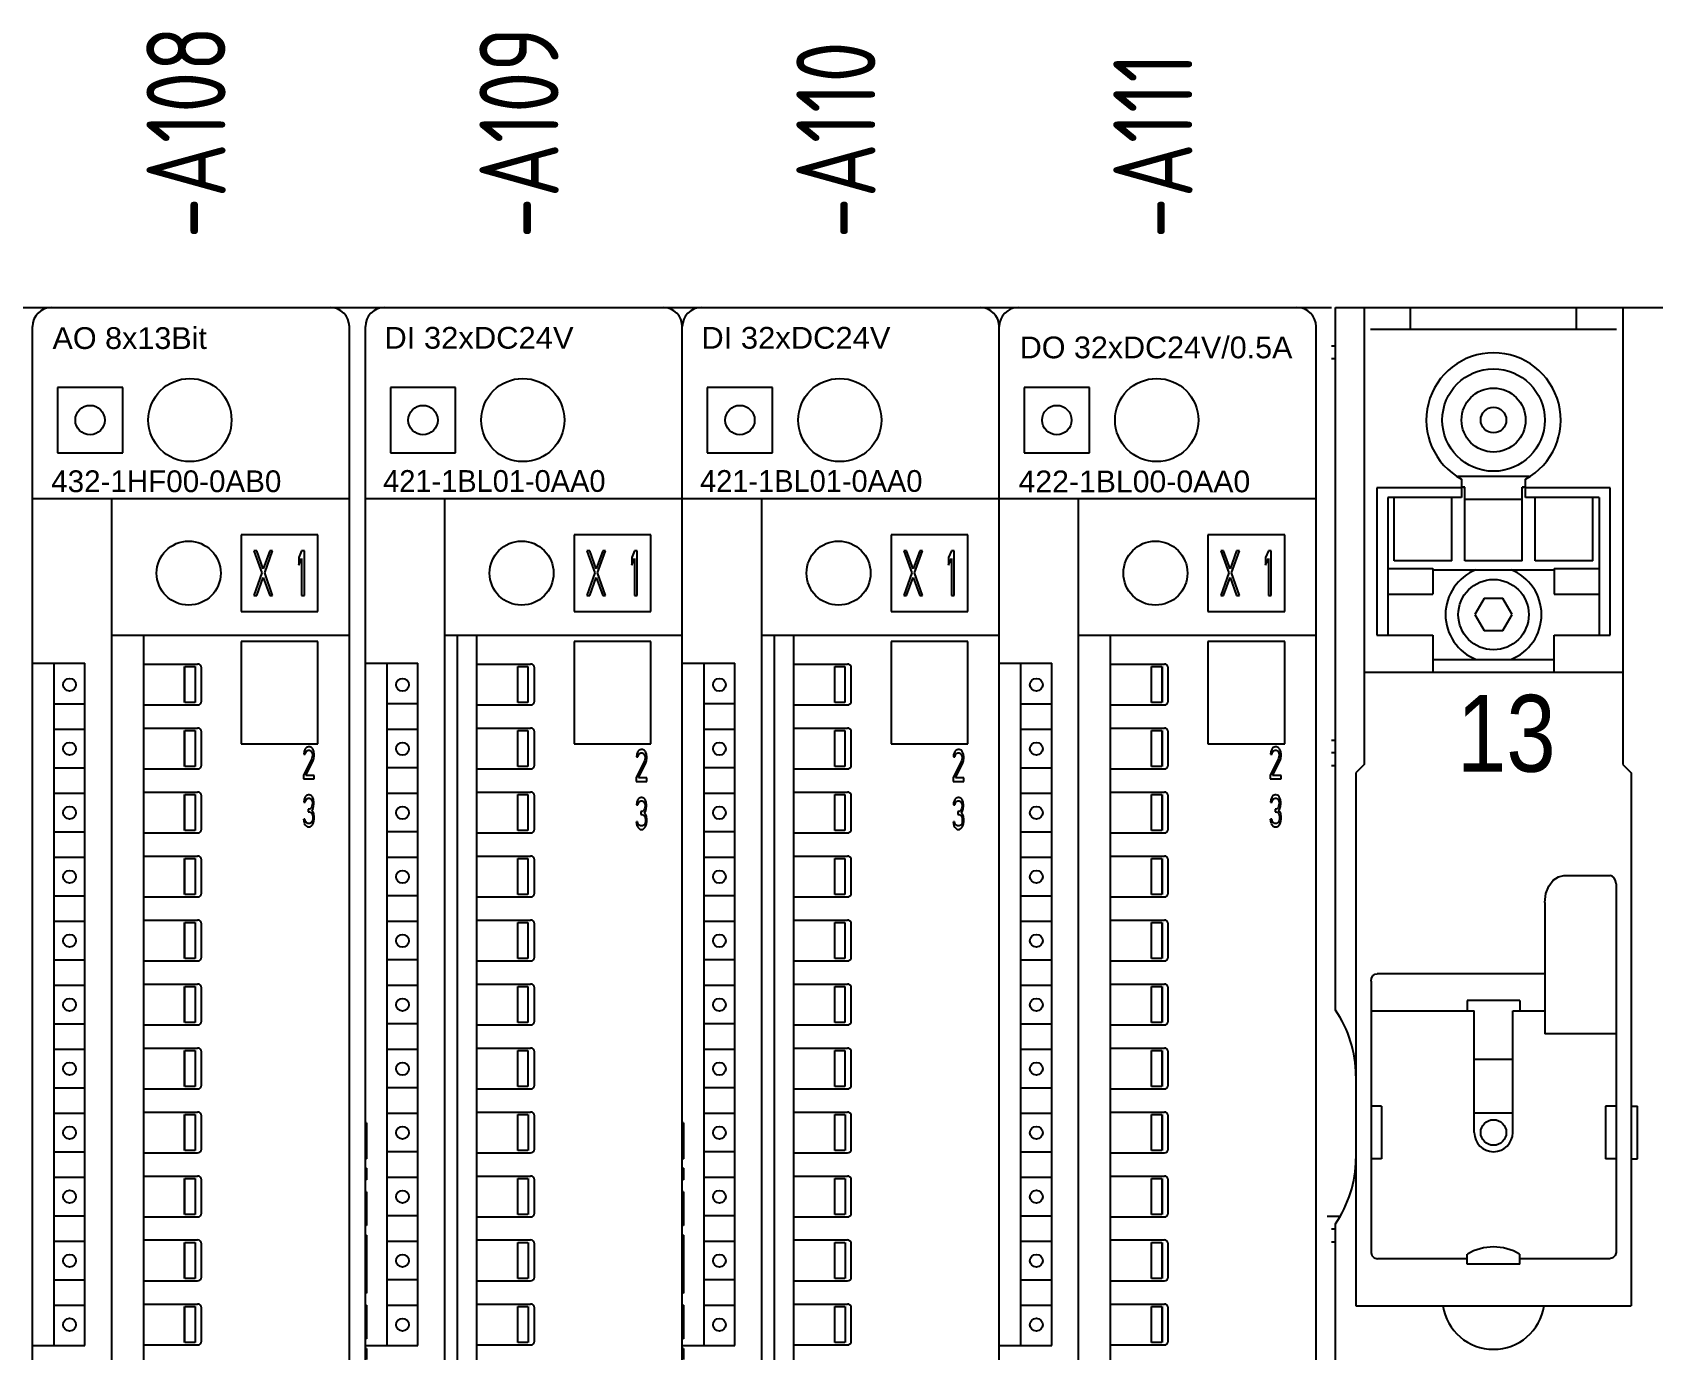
# Model space of a CAD drawing. Extents: x 430 to 1632, y -19 to 271.
# Drawn here: x 626.6 to 698.3, y 203.3 to 261.7 of the extents above; entities that cross this region are included whole.
import ezdxf
from ezdxf.enums import TextEntityAlignment as Align

# ---------------------------------------------------------------- set-up
doc = ezdxf.new("R2010")
doc.units = 0
doc.header["$LTSCALE"] = 5
doc.header["$MEASUREMENT"] = 0
doc.layers.get('0').update_dxf_attribs({"linetype": 'CONTINUOUS'})
doc.styles.add('DIN', font='DIN.shx', dxfattribs={"width": 0.85})

msp = doc.modelspace()

# ---------------------------------------------------------------- linework, layer by layer
at = {"color": 7, "linetype": 'Continuous'}
for p, q in [((599.245, 249.49), (684.048, 249.49)), ((627.428, 249.49), (639.75, 249.49)), ((642.157, 249.49), (654.478, 249.49)), ((656.177, 249.49), (668.498, 249.49)), ((670.198, 249.49), (682.519, 249.49)), ((684.218, 218.39), (684.218, 249.49)), ((684.218, 249.49), (769.021, 249.49)), ((685.493, 249.49), (685.493, 229.266)), ((687.547, 248.527), (687.547, 249.49)), ((694.883, 248.527), (694.883, 249.49)), ((696.936, 249.49), (696.936, 229.266)), ((626.579, 86.058), (626.579, 248.64)), ((640.599, 86.058), (640.599, 248.64)), ((641.307, 86.058), (641.307, 248.64)), ((655.328, 86.058), (655.328, 248.64)), ((655.328, 86.058), (655.328, 248.64)), ((669.348, 86.058), (669.348, 248.64)), ((683.369, 86.058), (683.369, 248.64)), ((685.776, 248.527), (696.653, 248.527)), ((684.048, 247.79), (684.218, 247.79)), ((684.048, 247.224), (684.218, 247.224)), ((627.683, 245.949), (627.683, 243.06)), ((630.572, 245.949), (627.683, 245.949)), ((630.572, 243.06), (630.572, 245.949)), ((642.412, 245.949), (642.412, 243.06)), ((645.301, 245.949), (642.412, 245.949)), ((645.301, 243.06), (645.301, 245.949)), ((656.432, 245.949), (656.432, 243.06)), ((659.321, 245.949), (656.432, 245.949)), ((659.321, 243.06), (659.321, 245.949)), ((670.453, 245.949), (670.453, 243.06)), ((673.342, 245.949), (670.453, 245.949)), ((673.342, 243.06), (673.342, 245.949)), ((627.683, 243.06), (630.572, 243.06)), ((642.412, 243.06), (645.301, 243.06)), ((656.432, 243.06), (659.321, 243.06)), ((670.453, 243.06), (673.342, 243.06)), ((692.798, 242.013), (689.631, 242.013)), ((689.798, 241.89), (689.798, 241.077)), ((692.631, 241.077), (692.631, 241.89)), ((626.579, 241.032), (640.599, 241.032)), ((630.091, 95.428), (630.091, 241.032)), ((641.307, 241.032), (655.328, 241.032)), ((644.819, 95.428), (644.819, 241.032)), ((655.328, 241.032), (669.348, 241.032)), ((658.84, 95.428), (658.84, 241.032)), ((669.348, 241.032), (683.369, 241.032)), ((672.86, 95.428), (672.86, 241.032)), ((686.059, 241.502), (686.059, 234.988)), ((689.798, 241.502), (686.059, 241.502)), ((686.541, 241.077), (686.541, 234.988)), ((689.798, 241.077), (686.541, 241.077)), ((686.824, 238.273), (686.824, 241.077)), ((689.373, 238.273), (689.373, 241.077)), ((689.94, 241.531), (689.798, 241.531)), ((689.935, 241.478), (689.92, 241.531)), ((689.94, 238.273), (689.94, 241.531)), ((692.489, 240.988), (689.94, 240.988)), ((692.489, 238.273), (692.489, 241.531)), ((692.631, 241.531), (692.489, 241.531)), ((692.509, 241.531), (692.494, 241.478)), ((696.37, 241.502), (692.631, 241.502)), ((695.888, 241.077), (692.631, 241.077)), ((693.056, 238.273), (693.056, 241.077)), ((695.605, 238.273), (695.605, 241.077)), ((695.888, 241.077), (695.888, 234.988)), ((696.37, 234.988), (696.37, 241.502)), ((635.812, 239.429), (635.812, 236.03)), ((639.211, 239.429), (635.812, 239.429)), ((639.211, 236.03), (639.211, 239.429)), ((650.541, 239.429), (650.541, 236.03)), ((653.94, 239.429), (650.541, 239.429)), ((653.94, 236.03), (653.94, 239.429)), ((664.561, 239.429), (664.561, 236.03)), ((667.96, 239.429), (664.561, 239.429)), ((667.96, 236.03), (667.96, 239.429)), ((678.582, 239.429), (678.582, 236.03)), ((681.981, 239.429), (678.582, 239.429)), ((681.981, 236.03), (681.981, 239.429)), ((636.379, 238.721), (636.73, 237.751)), ((636.503, 238.721), (636.379, 238.721)), ((636.792, 237.919), (636.503, 238.721)), ((637.081, 238.721), (636.792, 237.919)), ((636.854, 237.751), (637.205, 238.721)), ((637.205, 238.721), (637.081, 238.721)), ((638.486, 238.721), (638.362, 238.426)), ((638.362, 238.426), (638.362, 238.088)), ((638.362, 238.088), (638.486, 238.383)), ((638.609, 238.721), (638.486, 238.721)), ((638.486, 238.383), (638.486, 236.738)), ((638.609, 236.738), (638.609, 238.721)), ((651.107, 238.721), (651.458, 237.751)), ((651.231, 238.721), (651.107, 238.721)), ((651.52, 237.919), (651.231, 238.721)), ((651.809, 238.721), (651.52, 237.919)), ((651.582, 237.751), (651.933, 238.721)), ((651.933, 238.721), (651.809, 238.721)), ((653.214, 238.721), (653.09, 238.426)), ((653.09, 238.426), (653.09, 238.088)), ((653.09, 238.088), (653.214, 238.383)), ((653.338, 238.721), (653.214, 238.721)), ((653.214, 238.383), (653.214, 236.738)), ((653.338, 236.738), (653.338, 238.721)), ((665.128, 238.721), (665.479, 237.751)), ((665.252, 238.721), (665.128, 238.721)), ((665.541, 237.919), (665.252, 238.721)), ((665.83, 238.721), (665.541, 237.919)), ((665.603, 237.751), (665.954, 238.721)), ((665.954, 238.721), (665.83, 238.721)), ((667.234, 238.721), (667.11, 238.426)), ((667.11, 238.426), (667.11, 238.088)), ((667.11, 238.088), (667.234, 238.383)), ((667.358, 238.721), (667.234, 238.721)), ((667.234, 238.383), (667.234, 236.738)), ((667.358, 236.738), (667.358, 238.721)), ((679.148, 238.721), (679.499, 237.751)), ((679.272, 238.721), (679.148, 238.721)), ((679.561, 237.919), (679.272, 238.721)), ((679.851, 238.721), (679.561, 237.919)), ((679.623, 237.751), (679.974, 238.721)), ((679.974, 238.721), (679.851, 238.721)), ((681.255, 238.721), (681.131, 238.426)), ((681.131, 238.426), (681.131, 238.088)), ((681.131, 238.088), (681.255, 238.383)), ((681.379, 238.721), (681.255, 238.721)), ((681.255, 238.383), (681.255, 236.738)), ((681.379, 236.738), (681.379, 238.721)), ((689.373, 238.273), (686.824, 238.273)), ((692.489, 238.273), (689.94, 238.273)), ((695.605, 238.273), (693.056, 238.273)), ((636.73, 237.751), (636.379, 236.738)), ((636.503, 236.738), (636.792, 237.54)), ((636.792, 237.54), (637.081, 236.738)), ((637.205, 236.738), (636.854, 237.751)), ((651.458, 237.751), (651.107, 236.738)), ((651.231, 236.738), (651.52, 237.54)), ((651.52, 237.54), (651.809, 236.738)), ((651.933, 236.738), (651.582, 237.751)), ((665.479, 237.751), (665.128, 236.738)), ((665.252, 236.738), (665.541, 237.54)), ((665.541, 237.54), (665.83, 236.738)), ((665.954, 236.738), (665.603, 237.751)), ((679.499, 237.751), (679.148, 236.738)), ((679.272, 236.738), (679.561, 237.54)), ((679.561, 237.54), (679.851, 236.738)), ((679.974, 236.738), (679.623, 237.751)), ((686.541, 237.933), (688.524, 237.933)), ((688.524, 237.933), (688.524, 236.8)), ((688.524, 237.877), (693.905, 237.877)), ((693.905, 237.933), (693.905, 236.8)), ((693.905, 237.933), (695.888, 237.933)), ((636.379, 236.738), (636.503, 236.738)), ((637.081, 236.738), (637.205, 236.738)), ((638.486, 236.738), (638.609, 236.738)), ((651.107, 236.738), (651.231, 236.738)), ((651.809, 236.738), (651.933, 236.738)), ((653.214, 236.738), (653.338, 236.738)), ((665.128, 236.738), (665.252, 236.738)), ((665.83, 236.738), (665.954, 236.738)), ((667.234, 236.738), (667.358, 236.738)), ((679.148, 236.738), (679.272, 236.738)), ((679.851, 236.738), (679.974, 236.738)), ((681.255, 236.738), (681.379, 236.738)), ((686.541, 236.8), (688.524, 236.8)), ((693.905, 236.8), (695.888, 236.8)), ((635.812, 236.03), (639.211, 236.03)), ((650.541, 236.03), (653.94, 236.03)), ((664.561, 236.03), (667.96, 236.03)), ((678.582, 236.03), (681.981, 236.03)), ((690.798, 236.602), (690.393, 235.894)), ((691.631, 236.602), (690.798, 236.602)), ((692.036, 235.894), (691.631, 236.602)), ((690.393, 235.894), (690.798, 235.186)), ((691.631, 235.186), (692.036, 235.894)), ((630.091, 234.988), (640.599, 234.988)), ((631.507, 93.729), (631.507, 234.988)), ((635.812, 234.704), (635.812, 230.173)), ((639.211, 234.704), (635.812, 234.704)), ((639.211, 230.173), (639.211, 234.704)), ((644.819, 234.988), (655.328, 234.988)), ((645.386, 95.428), (645.386, 234.988)), ((646.235, 93.729), (646.235, 234.988)), ((650.541, 234.704), (650.541, 230.173)), ((653.94, 234.704), (650.541, 234.704)), ((653.94, 230.173), (653.94, 234.704)), ((658.84, 234.988), (669.348, 234.988)), ((659.406, 95.428), (659.406, 234.988)), ((660.256, 93.729), (660.256, 234.988)), ((664.561, 234.704), (664.561, 230.173)), ((667.96, 234.704), (664.561, 234.704)), ((667.96, 230.173), (667.96, 234.704)), ((672.86, 234.988), (683.369, 234.988)), ((674.277, 93.729), (674.277, 234.988)), ((678.582, 234.704), (678.582, 230.173)), ((681.981, 234.704), (678.582, 234.704)), ((681.981, 230.173), (681.981, 234.704)), ((686.059, 234.988), (688.524, 234.988)), ((688.524, 234.988), (688.524, 233.345)), ((690.798, 235.186), (691.631, 235.186)), ((693.905, 233.345), (693.905, 234.988)), ((693.905, 234.988), (696.37, 234.988)), ((688.524, 233.911), (693.905, 233.911)), ((626.579, 233.741), (628.901, 233.741)), ((627.542, 203.548), (627.542, 233.741)), ((628.901, 203.548), (628.901, 233.741)), ((631.507, 233.707), (633.886, 233.707)), ((633.309, 232.008), (633.309, 233.594)), ((633.32, 232.008), (633.32, 233.594)), ((633.32, 233.594), (633.773, 233.594)), ((633.773, 233.594), (633.773, 232.008)), ((633.784, 233.594), (633.784, 232.008)), ((634.056, 232.065), (634.056, 233.538)), ((641.307, 233.741), (643.63, 233.741)), ((642.27, 203.548), (642.27, 233.741)), ((643.63, 203.548), (643.63, 233.741)), ((646.235, 233.707), (648.615, 233.707)), ((648.048, 232.008), (648.048, 233.594)), ((648.048, 233.594), (648.501, 233.594)), ((648.501, 233.594), (648.501, 232.008)), ((648.785, 232.065), (648.785, 233.538)), ((655.328, 233.741), (657.65, 233.741)), ((656.291, 203.548), (656.291, 233.741)), ((657.65, 203.548), (657.65, 233.741)), ((660.256, 233.707), (662.635, 233.707)), ((662.069, 232.008), (662.069, 233.594)), ((662.069, 233.594), (662.522, 233.594)), ((662.522, 233.594), (662.522, 232.008)), ((662.805, 232.065), (662.805, 233.538)), ((669.348, 233.741), (671.671, 233.741)), ((670.311, 203.548), (670.311, 233.741)), ((671.671, 203.548), (671.671, 233.741)), ((674.277, 233.707), (676.656, 233.707)), ((676.078, 232.008), (676.078, 233.594)), ((676.089, 232.008), (676.089, 233.594)), ((676.089, 233.594), (676.542, 233.594)), ((676.542, 233.594), (676.542, 232.008)), ((676.554, 233.594), (676.554, 232.008)), ((676.826, 232.065), (676.826, 233.538)), ((685.493, 233.345), (696.936, 233.345)), ((627.542, 231.94), (628.901, 231.94)), ((631.507, 231.895), (633.886, 231.895)), ((633.773, 232.008), (633.32, 232.008)), ((643.63, 231.939), (642.27, 231.939)), ((646.235, 231.895), (648.615, 231.895)), ((648.501, 232.008), (648.048, 232.008)), ((657.65, 231.939), (656.291, 231.939)), ((660.256, 231.895), (662.635, 231.895)), ((662.522, 232.008), (662.069, 232.008)), ((670.311, 231.94), (671.671, 231.94)), ((674.277, 231.895), (676.656, 231.895)), ((676.542, 232.008), (676.089, 232.008)), ((628.901, 230.807), (627.542, 230.807)), ((631.507, 230.875), (633.886, 230.875)), ((633.309, 229.176), (633.309, 230.762)), ((633.32, 229.176), (633.32, 230.762)), ((633.32, 230.762), (633.773, 230.762)), ((633.773, 230.762), (633.773, 229.176)), ((633.784, 230.762), (633.784, 229.176)), ((634.056, 229.232), (634.056, 230.705)), ((643.63, 230.806), (642.27, 230.806)), ((646.235, 230.875), (648.615, 230.875)), ((648.048, 229.176), (648.048, 230.762)), ((648.048, 230.762), (648.501, 230.762)), ((648.501, 230.762), (648.501, 229.176)), ((648.785, 229.232), (648.785, 230.705)), ((657.65, 230.806), (656.291, 230.806)), ((660.256, 230.875), (662.635, 230.875)), ((662.069, 229.176), (662.069, 230.762)), ((662.069, 230.762), (662.522, 230.762)), ((662.522, 230.762), (662.522, 229.176)), ((662.805, 229.232), (662.805, 230.705)), ((671.671, 230.807), (670.311, 230.807)), ((674.277, 230.875), (676.656, 230.875)), ((676.078, 229.176), (676.078, 230.762)), ((676.089, 229.176), (676.089, 230.762)), ((676.089, 230.762), (676.542, 230.762)), ((676.542, 230.762), (676.542, 229.176)), ((676.554, 230.762), (676.554, 229.176)), ((676.826, 229.232), (676.826, 230.705)), ((684.048, 230.343), (684.218, 230.343)), ((635.812, 230.173), (639.211, 230.173)), ((638.938, 229.533), (638.567, 228.78)), ((638.594, 229.834), (638.581, 229.714)), ((638.581, 229.714), (638.647, 229.714)), ((638.647, 229.955), (638.596, 229.838)), ((638.7, 230.015), (638.647, 229.955)), ((638.647, 229.714), (638.673, 229.804)), ((638.673, 229.804), (638.713, 229.865)), ((638.793, 230.045), (638.7, 230.015)), ((638.713, 229.865), (638.779, 229.895)), ((638.779, 229.895), (638.832, 229.895)), ((638.846, 230.045), (638.793, 230.045)), ((638.832, 229.895), (638.899, 229.865)), ((638.925, 230.015), (638.846, 230.045)), ((638.899, 229.865), (638.938, 229.804)), ((638.978, 229.955), (638.925, 230.015)), ((638.938, 229.804), (638.965, 229.714)), ((638.965, 229.654), (638.938, 229.533)), ((638.965, 229.714), (638.965, 229.654)), ((639.031, 229.834), (638.978, 229.955)), ((639.005, 229.443), (639.031, 229.533)), ((639.044, 229.714), (639.031, 229.834)), ((639.031, 229.533), (639.044, 229.654)), ((639.044, 229.654), (639.044, 229.714)), ((650.541, 230.173), (653.94, 230.173)), ((653.311, 229.72), (653.297, 229.6)), ((653.297, 229.6), (653.364, 229.6)), ((653.364, 229.841), (653.312, 229.724)), ((653.417, 229.901), (653.364, 229.841)), ((653.364, 229.6), (653.39, 229.69)), ((653.39, 229.69), (653.43, 229.751)), ((653.509, 229.931), (653.417, 229.901)), ((653.43, 229.751), (653.496, 229.781)), ((653.496, 229.781), (653.549, 229.781)), ((653.562, 229.931), (653.509, 229.931)), ((653.549, 229.781), (653.615, 229.751)), ((653.642, 229.901), (653.562, 229.931)), ((653.615, 229.751), (653.655, 229.69)), ((653.695, 229.841), (653.642, 229.901)), ((653.655, 229.69), (653.682, 229.6)), ((653.682, 229.54), (653.655, 229.419)), ((653.682, 229.6), (653.682, 229.54)), ((653.748, 229.72), (653.695, 229.841)), ((653.761, 229.6), (653.748, 229.72)), ((653.748, 229.419), (653.761, 229.54)), ((653.761, 229.54), (653.761, 229.6)), ((664.561, 230.173), (667.96, 230.173)), ((667.331, 229.72), (667.318, 229.6)), ((667.318, 229.6), (667.384, 229.6)), ((667.384, 229.841), (667.333, 229.724)), ((667.437, 229.901), (667.384, 229.841)), ((667.384, 229.6), (667.411, 229.69)), ((667.411, 229.69), (667.45, 229.751)), ((667.53, 229.931), (667.437, 229.901)), ((667.45, 229.751), (667.517, 229.781)), ((667.517, 229.781), (667.57, 229.781)), ((667.583, 229.931), (667.53, 229.931)), ((667.57, 229.781), (667.636, 229.751)), ((667.663, 229.901), (667.583, 229.931)), ((667.636, 229.751), (667.676, 229.69)), ((667.716, 229.841), (667.663, 229.901)), ((667.676, 229.69), (667.702, 229.6)), ((667.702, 229.54), (667.676, 229.419)), ((667.702, 229.6), (667.702, 229.54)), ((667.769, 229.72), (667.716, 229.841)), ((667.782, 229.6), (667.769, 229.72)), ((667.769, 229.419), (667.782, 229.54)), ((667.782, 229.54), (667.782, 229.6)), ((678.582, 230.173), (681.981, 230.173)), ((681.708, 229.533), (681.337, 228.78)), ((681.363, 229.834), (681.35, 229.714)), ((681.35, 229.714), (681.416, 229.714)), ((681.416, 229.955), (681.365, 229.838)), ((681.469, 230.015), (681.416, 229.955)), ((681.416, 229.714), (681.443, 229.804)), ((681.443, 229.804), (681.483, 229.865)), ((681.562, 230.045), (681.469, 230.015)), ((681.483, 229.865), (681.549, 229.895)), ((681.549, 229.895), (681.602, 229.895)), ((681.615, 230.045), (681.562, 230.045)), ((681.602, 229.895), (681.668, 229.865)), ((681.695, 230.015), (681.615, 230.045)), ((681.668, 229.865), (681.708, 229.804)), ((681.748, 229.955), (681.695, 230.015)), ((681.708, 229.804), (681.734, 229.714)), ((681.734, 229.654), (681.708, 229.533)), ((681.734, 229.714), (681.734, 229.654)), ((681.801, 229.834), (681.748, 229.955)), ((681.774, 229.443), (681.801, 229.533)), ((681.814, 229.714), (681.801, 229.834)), ((681.801, 229.533), (681.814, 229.654)), ((681.814, 229.654), (681.814, 229.714)), ((684.218, 229.776), (684.048, 229.776)), ((627.542, 229.108), (628.901, 229.108)), ((631.507, 229.062), (633.886, 229.062)), ((633.773, 229.176), (633.32, 229.176)), ((638.567, 228.78), (638.567, 228.629)), ((638.673, 228.78), (639.005, 229.443)), ((639.044, 228.78), (638.673, 228.78)), ((639.044, 228.629), (639.044, 228.78)), ((643.63, 229.107), (642.27, 229.107)), ((646.235, 229.062), (648.615, 229.062)), ((648.501, 229.176), (648.048, 229.176)), ((653.655, 229.419), (653.284, 228.666)), ((653.39, 228.666), (653.721, 229.329)), ((653.721, 229.329), (653.748, 229.419)), ((657.65, 229.107), (656.291, 229.107)), ((660.256, 229.062), (662.635, 229.062)), ((662.522, 229.176), (662.069, 229.176)), ((667.676, 229.419), (667.305, 228.666)), ((667.411, 228.666), (667.742, 229.329)), ((667.742, 229.329), (667.769, 229.419)), ((670.311, 229.108), (671.671, 229.108)), ((674.277, 229.062), (676.656, 229.062)), ((676.542, 229.176), (676.089, 229.176)), ((681.337, 228.78), (681.337, 228.629)), ((681.443, 228.78), (681.774, 229.443)), ((681.814, 228.78), (681.443, 228.78)), ((681.814, 228.629), (681.814, 228.78)), ((684.048, 229.21), (684.218, 229.21)), ((685.493, 229.266), (685.125, 228.898)), ((685.125, 228.898), (685.125, 205.304)), ((696.936, 229.266), (697.304, 228.898)), ((697.304, 228.898), (697.304, 205.304)), ((638.567, 228.629), (639.044, 228.629)), ((653.284, 228.666), (653.284, 228.515)), ((653.284, 228.515), (653.761, 228.515)), ((653.761, 228.666), (653.39, 228.666)), ((653.761, 228.515), (653.761, 228.666)), ((667.305, 228.666), (667.305, 228.515)), ((667.305, 228.515), (667.782, 228.515)), ((667.782, 228.666), (667.411, 228.666)), ((667.782, 228.515), (667.782, 228.666)), ((681.337, 228.629), (681.814, 228.629)), ((628.901, 227.975), (627.542, 227.975)), ((631.507, 228.043), (633.886, 228.043)), ((633.309, 226.343), (633.309, 227.929)), ((633.32, 226.343), (633.32, 227.929)), ((633.32, 227.929), (633.773, 227.929)), ((633.773, 227.929), (633.773, 226.343)), ((633.784, 227.929), (633.784, 226.343)), ((634.056, 226.4), (634.056, 227.873)), ((638.594, 227.71), (638.581, 227.59)), ((638.581, 227.59), (638.647, 227.59)), ((638.647, 227.831), (638.596, 227.714)), ((638.7, 227.891), (638.647, 227.831)), ((638.647, 227.59), (638.673, 227.68)), ((638.673, 227.68), (638.713, 227.74)), ((638.793, 227.921), (638.7, 227.891)), ((638.713, 227.74), (638.779, 227.77)), ((638.779, 227.77), (638.832, 227.77)), ((638.819, 227.921), (638.793, 227.921)), ((638.912, 227.891), (638.828, 227.918)), ((638.832, 227.77), (638.899, 227.74)), ((638.912, 227.349), (638.832, 227.288)), ((638.899, 227.74), (638.938, 227.68)), ((638.938, 227.409), (638.912, 227.349)), ((638.965, 227.831), (638.914, 227.889)), ((638.938, 227.68), (638.965, 227.59)), ((638.965, 227.529), (638.938, 227.409)), ((638.965, 227.59), (638.965, 227.529)), ((639.018, 227.71), (638.966, 227.829)), ((638.991, 227.318), (639.018, 227.409)), ((639.031, 227.59), (639.018, 227.71)), ((639.018, 227.409), (639.031, 227.529)), ((639.031, 227.529), (639.031, 227.59)), ((643.63, 227.974), (642.27, 227.974)), ((646.235, 228.043), (648.615, 228.043)), ((648.048, 226.343), (648.048, 227.929)), ((648.048, 227.929), (648.501, 227.929)), ((648.501, 227.929), (648.501, 226.343)), ((648.785, 226.4), (648.785, 227.873)), ((653.311, 227.596), (653.297, 227.476)), ((653.297, 227.476), (653.364, 227.476)), ((653.364, 227.717), (653.312, 227.6)), ((653.417, 227.777), (653.364, 227.717)), ((653.364, 227.476), (653.39, 227.566)), ((653.39, 227.566), (653.43, 227.626)), ((653.509, 227.807), (653.417, 227.777)), ((653.43, 227.626), (653.496, 227.656)), ((653.496, 227.656), (653.549, 227.656)), ((653.536, 227.807), (653.509, 227.807)), ((653.629, 227.777), (653.544, 227.804)), ((653.549, 227.656), (653.615, 227.626)), ((653.615, 227.626), (653.655, 227.566)), ((653.682, 227.717), (653.631, 227.775)), ((653.655, 227.566), (653.682, 227.476)), ((653.682, 227.415), (653.655, 227.295)), ((653.735, 227.596), (653.682, 227.715)), ((653.682, 227.476), (653.682, 227.415)), ((653.748, 227.476), (653.735, 227.596)), ((653.735, 227.295), (653.748, 227.415)), ((653.748, 227.415), (653.748, 227.476)), ((657.65, 227.974), (656.291, 227.974)), ((660.256, 228.043), (662.635, 228.043)), ((662.069, 226.343), (662.069, 227.929)), ((662.069, 227.929), (662.522, 227.929)), ((662.522, 227.929), (662.522, 226.343)), ((662.805, 226.4), (662.805, 227.873)), ((667.331, 227.596), (667.318, 227.476)), ((667.318, 227.476), (667.384, 227.476)), ((667.384, 227.717), (667.333, 227.6)), ((667.437, 227.777), (667.384, 227.717)), ((667.384, 227.476), (667.411, 227.566)), ((667.411, 227.566), (667.45, 227.626)), ((667.53, 227.807), (667.437, 227.777)), ((667.45, 227.626), (667.517, 227.656)), ((667.517, 227.656), (667.57, 227.656)), ((667.557, 227.807), (667.53, 227.807)), ((667.649, 227.777), (667.565, 227.804)), ((667.57, 227.656), (667.636, 227.626)), ((667.636, 227.626), (667.676, 227.566)), ((667.702, 227.717), (667.651, 227.775)), ((667.676, 227.566), (667.702, 227.476)), ((667.702, 227.415), (667.676, 227.295)), ((667.702, 227.476), (667.702, 227.415)), ((667.755, 227.596), (667.703, 227.715)), ((667.769, 227.476), (667.755, 227.596)), ((667.755, 227.295), (667.769, 227.415)), ((667.769, 227.415), (667.769, 227.476)), ((671.671, 227.975), (670.311, 227.975)), ((674.277, 228.043), (676.656, 228.043)), ((676.078, 226.343), (676.078, 227.929)), ((676.089, 226.343), (676.089, 227.929)), ((676.089, 227.929), (676.542, 227.929)), ((676.542, 227.929), (676.542, 226.343)), ((676.554, 227.929), (676.554, 226.343)), ((676.826, 226.4), (676.826, 227.873)), ((681.363, 227.71), (681.35, 227.59)), ((681.35, 227.59), (681.416, 227.59)), ((681.416, 227.831), (681.365, 227.714)), ((681.469, 227.891), (681.416, 227.831)), ((681.416, 227.59), (681.443, 227.68)), ((681.443, 227.68), (681.483, 227.74)), ((681.562, 227.921), (681.469, 227.891)), ((681.483, 227.74), (681.549, 227.77)), ((681.549, 227.77), (681.602, 227.77)), ((681.589, 227.921), (681.562, 227.921)), ((681.681, 227.891), (681.597, 227.918)), ((681.602, 227.77), (681.668, 227.74)), ((681.681, 227.349), (681.602, 227.288)), ((681.668, 227.74), (681.708, 227.68)), ((681.708, 227.409), (681.681, 227.349)), ((681.734, 227.831), (681.683, 227.889)), ((681.708, 227.68), (681.734, 227.59)), ((681.734, 227.529), (681.708, 227.409)), ((681.734, 227.59), (681.734, 227.529)), ((681.787, 227.71), (681.735, 227.829)), ((681.761, 227.318), (681.787, 227.409)), ((681.801, 227.59), (681.787, 227.71)), ((681.787, 227.409), (681.801, 227.529)), ((681.801, 227.529), (681.801, 227.59)), ((638.567, 226.836), (638.581, 226.746)), ((638.634, 226.836), (638.581, 226.836)), ((638.581, 226.746), (638.606, 226.658)), ((638.607, 226.655), (638.647, 226.595)), ((638.647, 226.776), (638.634, 226.836)), ((638.673, 226.716), (638.647, 226.776)), ((638.7, 226.686), (638.673, 226.716)), ((638.766, 226.655), (638.7, 226.686)), ((638.846, 226.655), (638.766, 226.655)), ((638.779, 227.288), (638.779, 227.168)), ((638.832, 227.288), (638.779, 227.288)), ((638.779, 227.168), (638.832, 227.168)), ((638.832, 227.168), (638.912, 227.138)), ((638.912, 226.686), (638.846, 226.655)), ((638.912, 227.138), (638.952, 227.077)), ((638.938, 226.716), (638.912, 226.686)), ((638.938, 227.228), (638.991, 227.318)), ((639.005, 227.168), (638.938, 227.228)), ((638.965, 226.776), (638.938, 226.716)), ((638.952, 227.077), (638.978, 226.957)), ((638.978, 226.836), (638.965, 226.776)), ((638.965, 226.595), (639.005, 226.655)), ((638.978, 226.957), (638.978, 226.836)), ((639.031, 227.077), (639.005, 227.168)), ((639.005, 226.655), (639.031, 226.746)), ((639.044, 226.957), (639.031, 227.077)), ((639.031, 226.746), (639.044, 226.836)), ((639.044, 226.836), (639.044, 226.957)), ((653.284, 226.722), (653.297, 226.632)), ((653.35, 226.722), (653.297, 226.722)), ((653.297, 226.632), (653.323, 226.544)), ((653.364, 226.662), (653.35, 226.722)), ((653.39, 226.602), (653.364, 226.662)), ((653.496, 227.174), (653.496, 227.054)), ((653.549, 227.174), (653.496, 227.174)), ((653.496, 227.054), (653.549, 227.054)), ((653.629, 227.234), (653.549, 227.174)), ((653.549, 227.054), (653.629, 227.024)), ((653.655, 227.295), (653.629, 227.234)), ((653.629, 227.024), (653.668, 226.963)), ((653.655, 227.114), (653.708, 227.204)), ((653.721, 227.054), (653.655, 227.114)), ((653.682, 226.662), (653.655, 226.602)), ((653.668, 226.963), (653.695, 226.843)), ((653.695, 226.722), (653.682, 226.662)), ((653.695, 226.843), (653.695, 226.722)), ((653.708, 227.204), (653.735, 227.295)), ((653.748, 226.963), (653.721, 227.054)), ((653.721, 226.541), (653.748, 226.632)), ((653.761, 226.843), (653.748, 226.963)), ((653.748, 226.632), (653.761, 226.722)), ((653.761, 226.722), (653.761, 226.843)), ((667.305, 226.722), (667.318, 226.632)), ((667.371, 226.722), (667.318, 226.722)), ((667.318, 226.632), (667.344, 226.544)), ((667.384, 226.662), (667.371, 226.722)), ((667.411, 226.602), (667.384, 226.662)), ((667.517, 227.174), (667.517, 227.054)), ((667.57, 227.174), (667.517, 227.174)), ((667.517, 227.054), (667.57, 227.054)), ((667.649, 227.234), (667.57, 227.174)), ((667.57, 227.054), (667.649, 227.024)), ((667.676, 227.295), (667.649, 227.234)), ((667.649, 227.024), (667.689, 226.963)), ((667.676, 227.114), (667.729, 227.204)), ((667.742, 227.054), (667.676, 227.114)), ((667.702, 226.662), (667.676, 226.602)), ((667.689, 226.963), (667.716, 226.843)), ((667.716, 226.722), (667.702, 226.662)), ((667.716, 226.843), (667.716, 226.722)), ((667.729, 227.204), (667.755, 227.295)), ((667.769, 226.963), (667.742, 227.054)), ((667.742, 226.541), (667.769, 226.632)), ((667.782, 226.843), (667.769, 226.963)), ((667.769, 226.632), (667.782, 226.722)), ((667.782, 226.722), (667.782, 226.843)), ((681.337, 226.836), (681.35, 226.746)), ((681.403, 226.836), (681.35, 226.836)), ((681.35, 226.746), (681.376, 226.658)), ((681.377, 226.655), (681.416, 226.595)), ((681.416, 226.776), (681.403, 226.836)), ((681.443, 226.716), (681.416, 226.776)), ((681.469, 226.686), (681.443, 226.716)), ((681.536, 226.655), (681.469, 226.686)), ((681.615, 226.655), (681.536, 226.655)), ((681.549, 227.288), (681.549, 227.168)), ((681.602, 227.288), (681.549, 227.288)), ((681.549, 227.168), (681.602, 227.168)), ((681.602, 227.168), (681.681, 227.138)), ((681.681, 226.686), (681.615, 226.655)), ((681.681, 227.138), (681.721, 227.077)), ((681.708, 226.716), (681.681, 226.686)), ((681.708, 227.228), (681.761, 227.318)), ((681.774, 227.168), (681.708, 227.228)), ((681.734, 226.776), (681.708, 226.716)), ((681.721, 227.077), (681.748, 226.957)), ((681.748, 226.836), (681.734, 226.776)), ((681.734, 226.595), (681.774, 226.655)), ((681.748, 226.957), (681.748, 226.836)), ((681.801, 227.077), (681.774, 227.168)), ((681.774, 226.655), (681.801, 226.746)), ((681.814, 226.957), (681.801, 227.077)), ((681.801, 226.746), (681.814, 226.836)), ((681.814, 226.836), (681.814, 226.957)), ((627.542, 226.276), (628.901, 226.276)), ((631.507, 226.23), (633.886, 226.23)), ((633.773, 226.343), (633.32, 226.343)), ((638.647, 226.595), (638.7, 226.535)), ((638.7, 226.535), (638.753, 226.505)), ((638.753, 226.505), (638.859, 226.505)), ((638.859, 226.505), (638.912, 226.535)), ((638.912, 226.535), (638.965, 226.595)), ((643.63, 226.274), (642.27, 226.274)), ((646.235, 226.23), (648.615, 226.23)), ((648.501, 226.343), (648.048, 226.343)), ((653.324, 226.541), (653.364, 226.481)), ((653.364, 226.481), (653.417, 226.421)), ((653.417, 226.572), (653.39, 226.602)), ((653.483, 226.541), (653.417, 226.572)), ((653.417, 226.421), (653.47, 226.391)), ((653.47, 226.391), (653.576, 226.391)), ((653.562, 226.541), (653.483, 226.541)), ((653.629, 226.572), (653.562, 226.541)), ((653.576, 226.391), (653.629, 226.421)), ((653.655, 226.602), (653.629, 226.572)), ((653.629, 226.421), (653.682, 226.481)), ((653.682, 226.481), (653.721, 226.541)), ((657.65, 226.274), (656.291, 226.274)), ((660.256, 226.23), (662.635, 226.23)), ((662.522, 226.343), (662.069, 226.343)), ((667.344, 226.541), (667.384, 226.481)), ((667.384, 226.481), (667.437, 226.421)), ((667.437, 226.572), (667.411, 226.602)), ((667.503, 226.541), (667.437, 226.572)), ((667.437, 226.421), (667.49, 226.391)), ((667.49, 226.391), (667.596, 226.391)), ((667.583, 226.541), (667.503, 226.541)), ((667.649, 226.572), (667.583, 226.541)), ((667.596, 226.391), (667.649, 226.421)), ((667.676, 226.602), (667.649, 226.572)), ((667.649, 226.421), (667.702, 226.481)), ((667.702, 226.481), (667.742, 226.541)), ((670.311, 226.276), (671.671, 226.276)), ((674.277, 226.23), (676.656, 226.23)), ((676.542, 226.343), (676.089, 226.343)), ((681.416, 226.595), (681.469, 226.535)), ((681.469, 226.535), (681.522, 226.505)), ((681.522, 226.505), (681.628, 226.505)), ((681.628, 226.505), (681.681, 226.535)), ((681.681, 226.535), (681.734, 226.595)), ((631.507, 225.21), (633.886, 225.21)), ((646.235, 225.21), (648.615, 225.21)), ((660.256, 225.21), (662.635, 225.21)), ((674.277, 225.21), (676.656, 225.21)), ((628.901, 225.143), (627.542, 225.143)), ((633.309, 223.511), (633.309, 225.097)), ((633.32, 223.511), (633.32, 225.097)), ((633.32, 225.097), (633.773, 225.097)), ((633.773, 225.097), (633.773, 223.511)), ((633.784, 225.097), (633.784, 223.511)), ((634.056, 223.567), (634.056, 225.04)), ((643.63, 225.141), (642.27, 225.141)), ((648.048, 223.511), (648.048, 225.097)), ((648.048, 225.097), (648.501, 225.097)), ((648.501, 225.097), (648.501, 223.511)), ((648.785, 223.567), (648.785, 225.04)), ((657.65, 225.141), (656.291, 225.141)), ((662.069, 223.511), (662.069, 225.097)), ((662.069, 225.097), (662.522, 225.097)), ((662.522, 225.097), (662.522, 223.511)), ((662.805, 223.567), (662.805, 225.04)), ((671.671, 225.143), (670.311, 225.143)), ((676.078, 223.511), (676.078, 225.097)), ((676.089, 223.511), (676.089, 225.097)), ((676.089, 225.097), (676.542, 225.097)), ((676.542, 225.097), (676.542, 223.511)), ((676.554, 225.097), (676.554, 223.511)), ((676.826, 223.567), (676.826, 225.04)), ((693.529, 223.546), (693.657, 223.881)), ((693.657, 223.881), (693.848, 224.136)), ((693.848, 224.136), (694.083, 224.296)), ((694.083, 224.296), (694.33, 224.348)), ((694.33, 224.348), (696.368, 224.348)), ((696.47, 224.32), (696.368, 224.348)), ((696.557, 224.24), (696.47, 224.32)), ((696.614, 224.119), (696.557, 224.24)), ((696.634, 223.972), (696.614, 224.119)), ((696.634, 223.972), (696.634, 207.666)), ((627.542, 223.443), (628.901, 223.443)), ((631.507, 223.397), (633.886, 223.397)), ((633.773, 223.511), (633.32, 223.511)), ((643.63, 223.442), (642.27, 223.442)), ((646.235, 223.397), (648.615, 223.397)), ((648.501, 223.511), (648.048, 223.511)), ((657.65, 223.442), (656.291, 223.442)), ((660.256, 223.397), (662.635, 223.397)), ((662.522, 223.511), (662.069, 223.511)), ((670.311, 223.443), (671.671, 223.443)), ((674.277, 223.397), (676.656, 223.397)), ((676.542, 223.511), (676.089, 223.511)), ((693.48, 223.147), (693.529, 223.546)), ((693.48, 223.147), (693.48, 217.339)), ((631.507, 222.378), (633.886, 222.378)), ((646.235, 222.378), (648.615, 222.378)), ((660.256, 222.378), (662.635, 222.378)), ((674.277, 222.378), (676.656, 222.378)), ((628.901, 222.31), (627.542, 222.31)), ((633.309, 220.678), (633.309, 222.264)), ((633.32, 220.678), (633.32, 222.264)), ((633.32, 222.264), (633.773, 222.264)), ((633.773, 222.264), (633.773, 220.678)), ((633.784, 222.264), (633.784, 220.678)), ((634.056, 220.735), (634.056, 222.208)), ((643.63, 222.309), (642.27, 222.309)), ((648.048, 220.678), (648.048, 222.264)), ((648.048, 222.264), (648.501, 222.264)), ((648.501, 222.264), (648.501, 220.678)), ((648.785, 220.735), (648.785, 222.208)), ((657.65, 222.309), (656.291, 222.309)), ((662.069, 220.678), (662.069, 222.264)), ((662.069, 222.264), (662.522, 222.264)), ((662.522, 222.264), (662.522, 220.678)), ((662.805, 220.735), (662.805, 222.208)), ((671.671, 222.31), (670.311, 222.31)), ((676.078, 220.678), (676.078, 222.264)), ((676.089, 220.678), (676.089, 222.264)), ((676.089, 222.264), (676.542, 222.264)), ((676.542, 222.264), (676.542, 220.678)), ((676.554, 222.264), (676.554, 220.678)), ((676.826, 220.735), (676.826, 222.208)), ((627.542, 220.611), (628.901, 220.611)), ((631.507, 220.565), (633.886, 220.565)), ((633.773, 220.678), (633.32, 220.678)), ((643.63, 220.609), (642.27, 220.609)), ((646.235, 220.565), (648.615, 220.565)), ((648.501, 220.678), (648.048, 220.678)), ((657.65, 220.609), (656.291, 220.609)), ((660.256, 220.565), (662.635, 220.565)), ((662.522, 220.678), (662.069, 220.678)), ((670.311, 220.611), (671.671, 220.611)), ((674.277, 220.565), (676.656, 220.565)), ((676.542, 220.678), (676.089, 220.678)), ((628.901, 219.478), (627.542, 219.478)), ((631.507, 219.545), (633.886, 219.545)), ((643.63, 219.476), (642.27, 219.476)), ((646.235, 219.545), (648.615, 219.545)), ((657.65, 219.476), (656.291, 219.476)), ((660.256, 219.545), (662.635, 219.545)), ((671.671, 219.478), (670.311, 219.478)), ((674.277, 219.545), (676.656, 219.545)), ((685.795, 219.671), (685.817, 219.805)), ((685.795, 219.671), (685.795, 207.666)), ((685.817, 219.805), (685.878, 219.91)), ((685.878, 219.91), (685.965, 219.976)), ((685.965, 219.976), (686.065, 219.998)), ((693.48, 219.998), (686.065, 219.998)), ((633.309, 217.846), (633.309, 219.432)), ((633.32, 217.846), (633.32, 219.432)), ((633.32, 219.432), (633.773, 219.432)), ((633.773, 219.432), (633.773, 217.846)), ((633.784, 219.432), (633.784, 217.846)), ((634.056, 217.902), (634.056, 219.375)), ((648.048, 217.846), (648.048, 219.432)), ((648.048, 219.432), (648.501, 219.432)), ((648.501, 219.432), (648.501, 217.846)), ((648.785, 217.902), (648.785, 219.375)), ((662.069, 217.846), (662.069, 219.432)), ((662.069, 219.432), (662.522, 219.432)), ((662.522, 219.432), (662.522, 217.846)), ((662.805, 217.902), (662.805, 219.375)), ((676.078, 217.846), (676.078, 219.432)), ((676.089, 217.846), (676.089, 219.432)), ((676.089, 219.432), (676.542, 219.432)), ((676.542, 219.432), (676.542, 217.846)), ((676.554, 219.432), (676.554, 217.846)), ((676.826, 217.902), (676.826, 219.375)), ((690.053, 218.809), (690.053, 218.356)), ((692.376, 218.809), (690.053, 218.809)), ((692.376, 218.809), (692.376, 218.356)), ((685.795, 218.356), (690.365, 218.356)), ((690.365, 212.974), (690.365, 218.356)), ((692.064, 212.974), (692.064, 218.356)), ((692.064, 218.356), (693.48, 218.356)), ((627.542, 217.778), (628.901, 217.778)), ((631.507, 217.733), (633.886, 217.733)), ((633.773, 217.846), (633.32, 217.846)), ((643.63, 217.777), (642.27, 217.777)), ((646.235, 217.733), (648.615, 217.733)), ((648.501, 217.846), (648.048, 217.846)), ((657.65, 217.777), (656.291, 217.777)), ((660.256, 217.733), (662.635, 217.733)), ((662.522, 217.846), (662.069, 217.846)), ((670.311, 217.778), (671.671, 217.778)), ((674.277, 217.733), (676.656, 217.733)), ((676.542, 217.846), (676.089, 217.846)), ((696.634, 217.339), (693.48, 217.339)), ((628.901, 216.645), (627.542, 216.645)), ((631.507, 216.713), (633.886, 216.713)), ((633.309, 215.013), (633.309, 216.6)), ((633.32, 215.013), (633.32, 216.6)), ((633.32, 216.6), (633.773, 216.6)), ((633.773, 216.6), (633.773, 215.013)), ((633.784, 216.6), (633.784, 215.013)), ((643.63, 216.644), (642.27, 216.644)), ((646.235, 216.713), (648.615, 216.713)), ((648.048, 215.013), (648.048, 216.6)), ((648.048, 216.6), (648.501, 216.6)), ((648.501, 216.6), (648.501, 215.013)), ((657.65, 216.644), (656.291, 216.644)), ((660.256, 216.713), (662.635, 216.713)), ((662.069, 215.013), (662.069, 216.6)), ((662.069, 216.6), (662.522, 216.6)), ((662.522, 216.6), (662.522, 215.013)), ((671.671, 216.645), (670.311, 216.645)), ((674.277, 216.713), (676.656, 216.713)), ((676.078, 215.013), (676.078, 216.6)), ((676.089, 215.013), (676.089, 216.6)), ((676.089, 216.6), (676.542, 216.6)), ((676.542, 216.6), (676.542, 215.013)), ((676.554, 216.6), (676.554, 215.013)), ((634.056, 215.07), (634.056, 216.543)), ((648.785, 215.07), (648.785, 216.543)), ((662.805, 215.07), (662.805, 216.543)), ((676.826, 215.07), (676.826, 216.543)), ((692.064, 216.206), (690.365, 216.206)), ((627.542, 214.946), (628.901, 214.946)), ((631.507, 214.9), (633.886, 214.9)), ((633.773, 215.013), (633.32, 215.013)), ((643.63, 214.944), (642.27, 214.944)), ((646.235, 214.9), (648.615, 214.9)), ((648.501, 215.013), (648.048, 215.013)), ((657.65, 214.944), (656.291, 214.944)), ((660.256, 214.9), (662.635, 214.9)), ((662.522, 215.013), (662.069, 215.013)), ((670.311, 214.946), (671.671, 214.946)), ((674.277, 214.9), (676.656, 214.9)), ((676.542, 215.013), (676.089, 215.013)), ((628.901, 213.813), (627.542, 213.813)), ((631.507, 213.88), (633.886, 213.88)), ((633.309, 212.181), (633.309, 213.767)), ((633.32, 212.181), (633.32, 213.767)), ((633.32, 213.767), (633.773, 213.767)), ((633.773, 213.767), (633.773, 212.181)), ((633.784, 213.767), (633.784, 212.181)), ((643.63, 213.811), (642.27, 213.811)), ((646.235, 213.88), (648.615, 213.88)), ((648.048, 212.181), (648.048, 213.767)), ((648.048, 213.767), (648.501, 213.767)), ((648.513, 213.767), (648.513, 212.181)), ((657.65, 213.811), (656.291, 213.811)), ((660.256, 213.88), (662.635, 213.88)), ((662.069, 212.181), (662.069, 213.767)), ((662.069, 213.767), (662.522, 213.767)), ((662.533, 213.767), (662.533, 212.181)), ((671.671, 213.813), (670.311, 213.813)), ((674.277, 213.88), (676.656, 213.88)), ((676.078, 212.181), (676.078, 213.767)), ((676.089, 212.181), (676.089, 213.767)), ((676.089, 213.767), (676.542, 213.767)), ((676.542, 213.767), (676.542, 212.181)), ((676.554, 213.767), (676.554, 212.181)), ((686.258, 214.135), (685.795, 214.135)), ((686.258, 214.135), (686.258, 211.813)), ((692.064, 213.824), (690.365, 213.824)), ((696.171, 214.135), (696.171, 211.813)), ((696.634, 214.135), (696.171, 214.135)), ((697.304, 214.135), (697.587, 214.135)), ((697.587, 211.813), (697.587, 214.135)), ((634.056, 212.238), (634.056, 213.71)), ((648.785, 212.238), (648.785, 213.71)), ((662.805, 212.238), (662.805, 213.71)), ((676.826, 212.238), (676.826, 213.71)), ((627.542, 212.113), (628.901, 212.113)), ((631.507, 212.068), (633.886, 212.068)), ((633.773, 212.181), (633.32, 212.181)), ((643.63, 212.112), (642.27, 212.112)), ((646.235, 212.068), (648.615, 212.068)), ((648.501, 212.181), (648.048, 212.181)), ((657.65, 212.112), (656.291, 212.112)), ((660.256, 212.068), (662.635, 212.068)), ((662.522, 212.181), (662.069, 212.181)), ((670.311, 212.113), (671.671, 212.113)), ((674.277, 212.068), (676.656, 212.068)), ((676.542, 212.181), (676.089, 212.181)), ((686.258, 211.813), (685.795, 211.813)), ((696.634, 211.813), (696.171, 211.813)), ((697.304, 211.813), (697.587, 211.813)), ((628.901, 210.98), (627.542, 210.98)), ((631.507, 211.048), (633.886, 211.048)), ((633.309, 209.349), (633.309, 210.935)), ((633.32, 209.349), (633.32, 210.935)), ((633.32, 210.935), (633.773, 210.935)), ((633.773, 210.935), (633.773, 209.349)), ((633.784, 210.935), (633.784, 209.349)), ((634.056, 209.405), (634.056, 210.878)), ((643.63, 210.979), (642.27, 210.979)), ((646.235, 211.048), (648.615, 211.048)), ((648.048, 209.349), (648.048, 210.935)), ((648.048, 210.935), (648.501, 210.935)), ((648.513, 210.935), (648.513, 209.349)), ((648.785, 209.405), (648.785, 210.878)), ((657.65, 210.979), (656.291, 210.979)), ((660.256, 211.048), (662.635, 211.048)), ((662.069, 209.349), (662.069, 210.935)), ((662.069, 210.935), (662.522, 210.935)), ((662.533, 210.935), (662.533, 209.349)), ((662.805, 209.405), (662.805, 210.878)), ((671.671, 210.98), (670.311, 210.98)), ((674.277, 211.048), (676.656, 211.048)), ((676.078, 209.349), (676.078, 210.935)), ((676.089, 209.349), (676.089, 210.935)), ((676.089, 210.935), (676.542, 210.935)), ((676.542, 210.935), (676.542, 209.349)), ((676.554, 210.935), (676.554, 209.349)), ((676.826, 209.405), (676.826, 210.878)), ((627.542, 209.281), (628.901, 209.281)), ((631.507, 209.235), (633.886, 209.235)), ((633.773, 209.349), (633.32, 209.349)), ((643.63, 209.28), (642.27, 209.28)), ((646.235, 209.235), (648.615, 209.235)), ((648.501, 209.349), (648.048, 209.349)), ((657.65, 209.28), (656.291, 209.28)), ((660.256, 209.235), (662.635, 209.235)), ((662.522, 209.349), (662.069, 209.349)), ((670.311, 209.281), (671.671, 209.281)), ((674.277, 209.235), (676.656, 209.235)), ((676.542, 209.349), (676.089, 209.349)), ((683.861, 209.269), (684.406, 209.269)), ((684.048, 208.703), (684.218, 208.703)), ((684.218, 110.77), (684.218, 208.929)), ((628.901, 208.148), (627.542, 208.148)), ((631.507, 208.216), (633.886, 208.216)), ((633.309, 206.516), (633.309, 208.102)), ((633.32, 206.516), (633.32, 208.102)), ((633.32, 208.102), (633.773, 208.102)), ((633.773, 208.102), (633.773, 206.516)), ((633.784, 208.102), (633.784, 206.516)), ((634.056, 206.573), (634.056, 208.046)), ((643.63, 208.147), (642.27, 208.147)), ((646.235, 208.216), (648.615, 208.216)), ((648.048, 206.516), (648.048, 208.102)), ((648.048, 208.102), (648.501, 208.102)), ((648.513, 208.102), (648.513, 206.516)), ((648.785, 206.573), (648.785, 208.046)), ((657.65, 208.147), (656.291, 208.147)), ((660.256, 208.216), (662.635, 208.216)), ((662.069, 206.516), (662.069, 208.102)), ((662.069, 208.102), (662.522, 208.102)), ((662.533, 208.102), (662.533, 206.516)), ((662.805, 206.573), (662.805, 208.046)), ((671.671, 208.148), (670.311, 208.148)), ((674.277, 208.216), (676.656, 208.216)), ((676.078, 206.516), (676.078, 208.102)), ((676.089, 206.516), (676.089, 208.102)), ((676.089, 208.102), (676.542, 208.102)), ((676.542, 208.102), (676.542, 206.516)), ((676.554, 208.102), (676.554, 206.516)), ((676.826, 206.573), (676.826, 208.046)), ((684.048, 208.136), (684.218, 208.136)), ((685.795, 207.666), (685.832, 207.525)), ((685.832, 207.525), (685.936, 207.422)), ((685.936, 207.422), (686.077, 207.384)), ((690.053, 207.384), (686.077, 207.384)), ((690.053, 207.139), (690.053, 207.592)), ((692.376, 207.139), (692.376, 207.592)), ((696.352, 207.384), (692.376, 207.384)), ((696.493, 207.422), (696.352, 207.384)), ((696.597, 207.525), (696.493, 207.422)), ((696.634, 207.666), (696.597, 207.525)), ((692.376, 207.139), (690.053, 207.139)), ((627.542, 206.449), (628.901, 206.449)), ((631.507, 206.403), (633.886, 206.403)), ((633.773, 206.516), (633.32, 206.516)), ((643.63, 206.447), (642.27, 206.447)), ((646.235, 206.403), (648.615, 206.403)), ((648.501, 206.516), (648.048, 206.516)), ((657.65, 206.447), (656.291, 206.447)), ((660.256, 206.403), (662.635, 206.403)), ((662.522, 206.516), (662.069, 206.516)), ((670.311, 206.449), (671.671, 206.449)), ((674.277, 206.403), (676.656, 206.403)), ((676.542, 206.516), (676.089, 206.516)), ((628.901, 205.316), (627.542, 205.316)), ((631.507, 205.383), (633.886, 205.383)), ((633.309, 203.684), (633.309, 205.27)), ((633.32, 203.684), (633.32, 205.27)), ((633.32, 205.27), (633.773, 205.27)), ((633.773, 205.27), (633.773, 203.684)), ((633.784, 205.27), (633.784, 203.684)), ((634.056, 203.74), (634.056, 205.213)), ((643.63, 205.314), (642.27, 205.314)), ((646.235, 205.383), (648.615, 205.383)), ((648.048, 203.684), (648.048, 205.27)), ((648.048, 205.27), (648.501, 205.27)), ((648.513, 205.27), (648.513, 203.684)), ((648.785, 203.74), (648.785, 205.213)), ((657.65, 205.314), (656.291, 205.314)), ((660.256, 205.383), (662.635, 205.383)), ((662.069, 203.684), (662.069, 205.27)), ((662.069, 205.27), (662.522, 205.27)), ((662.533, 205.27), (662.533, 203.684)), ((662.805, 203.74), (662.805, 205.213)), ((671.671, 205.316), (670.311, 205.316)), ((674.277, 205.383), (676.656, 205.383)), ((676.078, 203.684), (676.078, 205.27)), ((676.089, 203.684), (676.089, 205.27)), ((676.089, 205.27), (676.542, 205.27)), ((676.542, 205.27), (676.542, 203.684)), ((676.554, 205.27), (676.554, 203.684)), ((676.826, 203.74), (676.826, 205.213)), ((685.125, 205.304), (697.304, 205.304)), ((633.773, 203.684), (633.32, 203.684)), ((648.501, 203.684), (648.048, 203.684)), ((662.522, 203.684), (662.069, 203.684)), ((676.542, 203.684), (676.089, 203.684)), ((626.579, 203.548), (628.901, 203.548)), ((631.507, 203.57), (633.886, 203.57)), ((641.307, 203.548), (643.63, 203.548)), ((646.235, 203.57), (648.615, 203.57)), ((655.328, 203.548), (657.65, 203.548)), ((660.256, 203.57), (662.635, 203.57)), ((669.348, 203.548), (671.671, 203.548)), ((674.277, 203.57), (676.656, 203.57))]:
    msp.add_line(p, q, dxfattribs=at)
at = {"linetype": 'Continuous'}
for p, q in [((641.364, 213.405), (641.307, 213.405)), ((641.364, 213.405), (641.364, 211.806)), ((655.384, 213.405), (655.328, 213.405)), ((655.384, 213.405), (655.384, 211.806)), ((641.364, 212.646), (641.307, 212.646)), ((655.384, 212.646), (655.328, 212.646)), ((641.307, 211.806), (641.364, 211.806)), ((655.328, 211.806), (655.384, 211.806)), ((641.364, 211.393), (641.307, 211.393)), ((641.364, 210.883), (641.307, 210.883)), ((641.364, 211.393), (641.364, 210.883)), ((655.384, 211.393), (655.328, 211.393)), ((655.384, 210.883), (655.328, 210.883)), ((655.384, 211.393), (655.384, 210.883)), ((641.364, 210.346), (641.307, 210.346)), ((641.364, 210.346), (641.364, 208.862)), ((655.384, 210.346), (655.328, 210.346)), ((655.384, 210.346), (655.384, 208.862)), ((641.364, 208.862), (641.307, 208.862)), ((655.384, 208.862), (655.328, 208.862)), ((641.364, 208.426), (641.307, 208.426)), ((641.364, 208.426), (641.364, 205.869)), ((655.384, 208.426), (655.328, 208.426)), ((655.384, 208.426), (655.384, 205.869)), ((641.364, 207.954), (641.307, 207.954)), ((641.364, 207.377), (641.307, 207.377)), ((655.384, 207.954), (655.328, 207.954)), ((655.384, 207.377), (655.328, 207.377)), ((641.364, 206.939), (641.307, 206.939)), ((655.384, 206.939), (655.328, 206.939)), ((641.364, 206.36), (641.307, 206.36)), ((641.364, 205.869), (641.307, 205.869)), ((655.384, 206.36), (655.328, 206.36)), ((655.384, 205.869), (655.328, 205.869)), ((641.364, 205.331), (641.307, 205.331)), ((641.364, 205.331), (641.364, 203.848)), ((655.384, 205.331), (655.328, 205.331)), ((655.384, 205.331), (655.384, 203.848)), ((641.364, 203.848), (641.307, 203.848)), ((655.384, 203.848), (655.328, 203.848)), ((641.364, 203.412), (641.307, 203.412)), ((641.364, 203.412), (641.364, 202.921)), ((655.384, 203.412), (655.328, 203.412)), ((655.384, 203.412), (655.384, 202.921))]:
    msp.add_line(p, q, dxfattribs=at)
at = {"color": 7, "linetype": 'Continuous'}
for centre, radius in [((691.215, 244.505), 2.266), ((633.546, 244.505), 1.841), ((648.275, 244.505), 1.841), ((662.295, 244.505), 1.841), ((676.316, 244.505), 1.841), ((691.215, 244.505), 1.416), ((629.128, 244.505), 0.651), ((643.856, 244.505), 0.651), ((657.877, 244.505), 0.651), ((671.897, 244.505), 0.651), ((691.215, 244.505), 0.566), ((633.49, 237.73), 1.416), ((648.218, 237.73), 1.416), ((662.239, 237.73), 1.416), ((676.259, 237.73), 1.416), ((691.215, 235.894), 1.558), ((628.221, 232.79), 0.283), ((642.95, 232.789), 0.283), ((656.97, 232.789), 0.283), ((670.991, 232.79), 0.283), ((628.221, 229.958), 0.283), ((642.95, 229.956), 0.283), ((656.97, 229.956), 0.283), ((670.991, 229.958), 0.283), ((628.221, 227.125), 0.283), ((642.95, 227.124), 0.283), ((656.97, 227.124), 0.283), ((670.991, 227.125), 0.283), ((628.221, 224.293), 0.283), ((642.95, 224.291), 0.283), ((656.97, 224.291), 0.283), ((670.991, 224.293), 0.283), ((628.221, 221.46), 0.283), ((642.95, 221.459), 0.283), ((656.97, 221.459), 0.283), ((670.991, 221.46), 0.283), ((628.221, 218.628), 0.283), ((642.95, 218.627), 0.283), ((656.97, 218.627), 0.283), ((670.991, 218.628), 0.283), ((628.221, 215.796), 0.283), ((642.95, 215.794), 0.283), ((656.97, 215.794), 0.283), ((670.991, 215.796), 0.283), ((628.221, 212.963), 0.283), ((642.95, 212.962), 0.283), ((656.97, 212.962), 0.283), ((670.991, 212.963), 0.283), ((691.215, 212.974), 0.566), ((628.221, 210.131), 0.283), ((642.95, 210.129), 0.283), ((656.97, 210.129), 0.283), ((670.991, 210.131), 0.283), ((628.221, 207.298), 0.283), ((642.95, 207.297), 0.283), ((656.97, 207.297), 0.283), ((670.991, 207.298), 0.283), ((628.221, 204.466), 0.283), ((642.95, 204.464), 0.283), ((656.97, 204.464), 0.283), ((670.991, 204.466), 0.283)]:
    msp.add_circle(centre, radius, dxfattribs=at)
for centre, radius, start, end in [((627.428, 248.64), 0.85, 90, 180), ((639.75, 248.64), 0.85, 0, 90), ((642.157, 248.64), 0.85, 90, 180), ((654.478, 248.64), 0.85, 0, 90), ((656.177, 248.64), 0.85, 90, 180), ((668.498, 248.64), 0.85, 0, 90), ((670.198, 248.64), 0.85, 90, 180), ((682.519, 248.64), 0.85, 0, 90), ((691.215, 244.505), 2.974, 298.43689, 241.56311), ((691.215, 235.894), 2.124, 111.03947, 248.96053), ((691.215, 235.894), 2.124, 291.03947, 68.96053), ((633.886, 233.538), 0.17, 0, 90), ((648.615, 233.538), 0.17, 0, 90), ((662.635, 233.538), 0.17, 0, 90), ((676.656, 233.538), 0.17, 0, 90), ((633.886, 232.065), 0.17, 270, 0), ((648.615, 232.065), 0.17, 270, 0), ((662.635, 232.065), 0.17, 270, 0), ((676.656, 232.065), 0.17, 270, 0), ((633.886, 230.705), 0.17, 0, 90), ((648.615, 230.705), 0.17, 0, 90), ((662.635, 230.705), 0.17, 0, 90), ((676.656, 230.705), 0.17, 0, 90), ((633.886, 229.232), 0.17, 270, 0), ((648.615, 229.232), 0.17, 270, 0), ((662.635, 229.232), 0.17, 270, 0), ((676.656, 229.232), 0.17, 270, 0), ((633.886, 227.873), 0.17, 0, 90), ((648.615, 227.873), 0.17, 0, 90), ((662.635, 227.873), 0.17, 0, 90), ((676.656, 227.873), 0.17, 0, 90), ((633.886, 226.4), 0.17, 270, 0), ((648.615, 226.4), 0.17, 270, 0), ((662.635, 226.4), 0.17, 270, 0), ((676.656, 226.4), 0.17, 270, 0), ((633.886, 225.04), 0.17, 0, 90), ((648.615, 225.04), 0.17, 0, 90), ((662.635, 225.04), 0.17, 0, 90), ((676.656, 225.04), 0.17, 0, 90), ((633.886, 223.567), 0.17, 270, 0), ((648.615, 223.567), 0.17, 270, 0), ((662.635, 223.567), 0.17, 270, 0), ((676.656, 223.567), 0.17, 270, 0), ((633.886, 222.208), 0.17, 0, 90), ((648.615, 222.208), 0.17, 0, 90), ((662.635, 222.208), 0.17, 0, 90), ((676.656, 222.208), 0.17, 0, 90), ((633.886, 220.735), 0.17, 270, 0), ((648.615, 220.735), 0.17, 270, 0), ((662.635, 220.735), 0.17, 270, 0), ((676.656, 220.735), 0.17, 270, 0), ((633.886, 219.375), 0.17, 0, 90), ((648.615, 219.375), 0.17, 0, 90), ((662.635, 219.375), 0.17, 0, 90), ((676.656, 219.375), 0.17, 0, 90), ((680.026, 215.488), 5.098, 0, 34.69213), ((633.886, 217.902), 0.17, 270, 0), ((648.615, 217.902), 0.17, 270, 0), ((662.635, 217.902), 0.17, 270, 0), ((676.656, 217.902), 0.17, 270, 0), ((633.886, 216.543), 0.17, 0, 90), ((648.615, 216.543), 0.17, 0, 90), ((662.635, 216.543), 0.17, 0, 90), ((676.656, 216.543), 0.17, 0, 90), ((633.886, 215.07), 0.17, 270, 0), ((648.615, 215.07), 0.17, 270, 0), ((662.635, 215.07), 0.17, 270, 0), ((676.656, 215.07), 0.17, 270, 0), ((633.886, 213.71), 0.17, 0, 90), ((648.615, 213.71), 0.17, 0, 90), ((662.635, 213.71), 0.17, 0, 90), ((676.656, 213.71), 0.17, 0, 90), ((691.215, 212.974), 0.85, 180, 0), ((633.886, 212.238), 0.17, 270, 0), ((648.615, 212.238), 0.17, 270, 0), ((662.635, 212.238), 0.17, 270, 0), ((676.656, 212.238), 0.17, 270, 0), ((680.026, 211.831), 5.098, 325.30787, 359.79671), ((633.886, 210.878), 0.17, 0, 90), ((648.615, 210.878), 0.17, 0, 90), ((662.635, 210.878), 0.17, 0, 90), ((676.656, 210.878), 0.17, 0, 90), ((633.886, 209.405), 0.17, 270, 0), ((648.615, 209.405), 0.17, 270, 0), ((662.635, 209.405), 0.17, 270, 0), ((676.656, 209.405), 0.17, 270, 0), ((633.886, 208.046), 0.17, 0, 90), ((648.615, 208.046), 0.17, 0, 90), ((662.635, 208.046), 0.17, 0, 90), ((676.656, 208.046), 0.17, 0, 90), ((691.215, 205.644), 2.266, 59.31658, 120.6672), ((633.886, 206.573), 0.17, 270, 0), ((648.615, 206.573), 0.17, 270, 0), ((662.635, 206.573), 0.17, 270, 0), ((676.656, 206.573), 0.17, 270, 0), ((633.886, 205.213), 0.17, 0, 90), ((648.615, 205.213), 0.17, 0, 90), ((662.635, 205.213), 0.17, 0, 90), ((676.656, 205.213), 0.17, 0, 90), ((691.215, 205.644), 2.266, 188.62693, 351.37307), ((633.886, 203.74), 0.17, 270, 0), ((648.615, 203.74), 0.17, 270, 0), ((662.635, 203.74), 0.17, 270, 0), ((676.656, 203.74), 0.17, 270, 0)]:
    msp.add_arc(centre, radius, start, end, dxfattribs=at)

# ---------------------------------------------------------------- texts
at = {"color": 3, "style": 'DIN', "width": 0.8}
for s, p in [('-A108', (635.123, 252.544)), ('-A109', (649.852, 252.544)), ('-A110', (663.872, 252.544)), ('-A111', (677.893, 252.544))]:
    msp.add_text(s, height=3.5, rotation=90, dxfattribs=at).set_placement(p)
at = {"color": 7, "linetype": 'Continuous'}
for s, height, width, p, p2 in [('AO 8x13Bit', 0.963, 0.818681, (627.466, 247.652), (634.299, 247.652)), ('DI 32xDC24V', 0.96303, 0.814732, (642.149, 247.664), (650.519, 247.664)), ('DI 32xDC24V', 0.96303, 0.814732, (656.17, 247.664), (664.539, 247.664)), ('DO 32xDC24V/0.5A', 0.96303, 0.825746, (670.258, 247.239), (682.319, 247.239)), ('432-1HF00-0AB0', 0.96303, 0.834586, (627.41, 241.315), (637.591, 241.315)), ('421-1BL01-0AA0', 0.96303, 0.83953, (642.094, 241.327), (651.931, 241.327)), ('421-1BL01-0AA0', 0.96303, 0.83953, (656.115, 241.327), (665.951, 241.327)), ('422-1BL00-0AA0', 0.96303, 0.840226, (670.202, 241.309), (680.452, 241.309)), ('13', 3.3989, 0.964286, (689.595, 228.942), (693.965, 228.942))]:
    msp.add_text(s, height=height, dxfattribs=dict(at, width=width)).set_placement(p, p2, align=Align.FIT)

doc.saveas('drawing.dxf')
